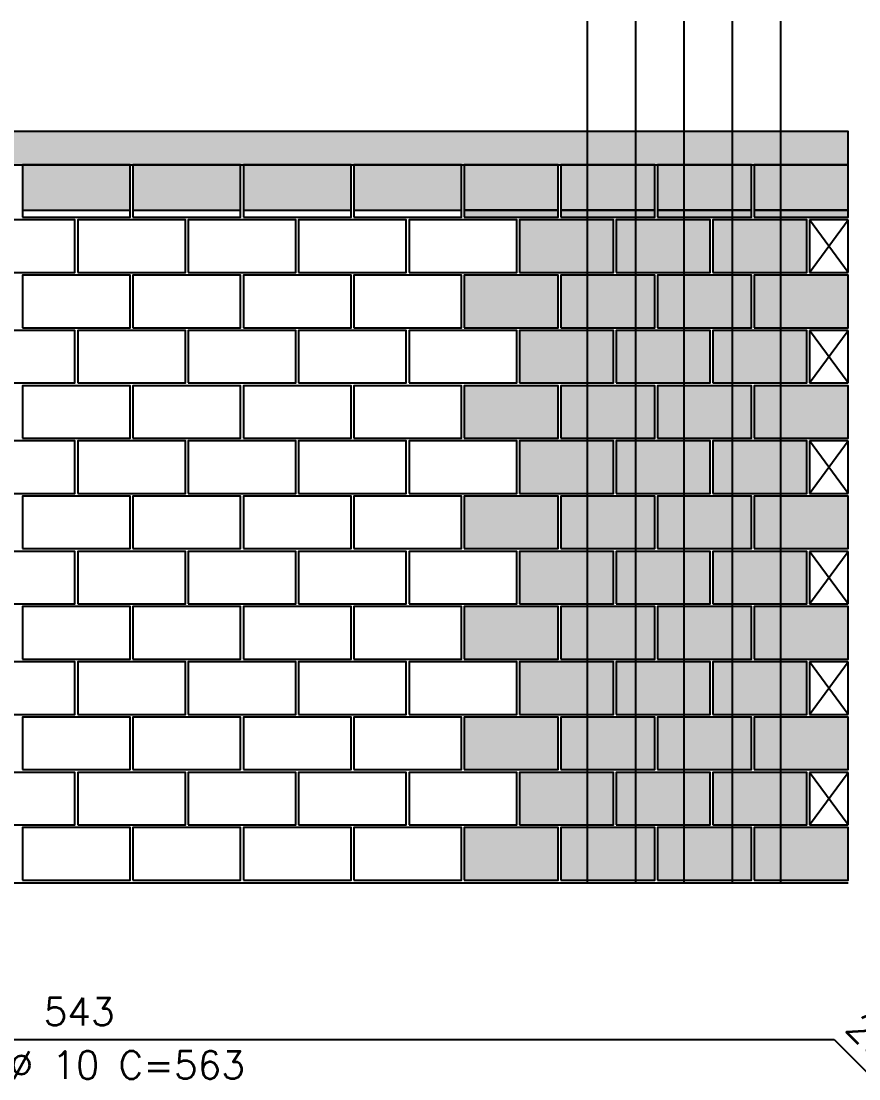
# Model space of a CAD drawing. Extents: x -1 to 122, y -1 to 61.
# Drawn here: x 25.29 to 31.36, y 26.79 to 34.45 of the extents above; entities that cross this region are included whole.
import ezdxf

# ---------------------------------------------------------------- set-up
doc = ezdxf.new("R2010")
doc.units = 0
doc.header["$MEASUREMENT"] = 0
for name, color, linetype in [('PENA_01', 1, 'CONTINUOUS'), ('PENA_02', 2, 'CONTINUOUS'), ('PENA_03', 3, 'CONTINUOUS'), ('PENA_05', 5, 'CONTINUOUS'), ('PENA_09', 254, 'CONTINUOUS'), ('PENA_11', 252, 'CONTINUOUS'), ('PENA_21', 100, 'CONTINUOUS')]:
    doc.layers.add(name, color=color, linetype=linetype)
doc.styles.get("Standard").update_dxf_attribs({"font": 'ROMANS.SHX'})

msp = doc.modelspace()

# ---------------------------------------------------------------- linework, layer by layer
at = {"layer": 'PENA_01', "linetype": 'Continuous'}
for p, q in [((25.301214, 33.076575), (26.081214, 33.076575)), ((26.101214, 33.076575), (26.881214, 33.076575)), ((26.901214, 33.076575), (27.681214, 33.076575)), ((27.701214, 33.076575), (28.481214, 33.076575)), ((28.501214, 33.076575), (29.181214, 33.076575)), ((29.201214, 33.076575), (29.881214, 33.076575)), ((29.901214, 33.076575), (30.581214, 33.076575)), ((30.601214, 33.076575), (31.281214, 33.076575))]:
    msp.add_line(p, q, dxfattribs=at)
at = {"layer": 'PENA_02', "linetype": 'Continuous'}
for p, q in [((31.281214, 33.006575), (31.001214, 33.006575)), ((31.001214, 33.006575), (31.001214, 32.626575)), ((31.281214, 32.626575), (31.281214, 33.006575)), ((31.001214, 32.626575), (31.281214, 32.626575)), ((31.281214, 32.206575), (31.001214, 32.206575)), ((31.001214, 32.206575), (31.001214, 31.826575)), ((31.281214, 31.826575), (31.281214, 32.206575)), ((31.001214, 31.826575), (31.281214, 31.826575)), ((31.281214, 31.406575), (31.001214, 31.406575)), ((31.001214, 31.406575), (31.001214, 31.026575)), ((31.281214, 31.026575), (31.281214, 31.406575)), ((31.001214, 31.026575), (31.281214, 31.026575)), ((31.281214, 30.606575), (31.001214, 30.606575)), ((31.001214, 30.606575), (31.001214, 30.226575)), ((31.281214, 30.226575), (31.281214, 30.606575)), ((31.001214, 30.226575), (31.281214, 30.226575)), ((31.281214, 29.806575), (31.001214, 29.806575)), ((31.001214, 29.806575), (31.001214, 29.426575)), ((31.281214, 29.426575), (31.281214, 29.806575)), ((31.001214, 29.426575), (31.281214, 29.426575)), ((31.281214, 29.006575), (31.001214, 29.006575)), ((31.001214, 29.006575), (31.001214, 28.626575)), ((31.281214, 28.626575), (31.281214, 29.006575)), ((31.001214, 28.626575), (31.281214, 28.626575)), ((9.501214, 28.206575), (31.281214, 28.206575))]:
    msp.add_line(p, q, dxfattribs=at)
for points in [[(9.501214, 33.406575), (31.281214, 33.406575), (31.281214, 33.646575), (9.501214, 33.646575), (9.501214, 33.406575)], [(25.301214, 33.026575), (26.081214, 33.026575), (26.081214, 33.406575), (25.301214, 33.406575), (25.301214, 33.026575)], [(26.101214, 33.026575), (26.881214, 33.026575), (26.881214, 33.406575), (26.101214, 33.406575), (26.101214, 33.026575)], [(26.901214, 33.026575), (27.681214, 33.026575), (27.681214, 33.406575), (26.901214, 33.406575), (26.901214, 33.026575)], [(27.701214, 33.026575), (28.481214, 33.026575), (28.481214, 33.406575), (27.701214, 33.406575), (27.701214, 33.026575)], [(28.501214, 33.026575), (29.181214, 33.026575), (29.181214, 33.406575), (28.501214, 33.406575), (28.501214, 33.026575)], [(29.201214, 33.026575), (29.881214, 33.026575), (29.881214, 33.406575), (29.201214, 33.406575), (29.201214, 33.026575)], [(29.901214, 33.026575), (30.581214, 33.026575), (30.581214, 33.406575), (29.901214, 33.406575), (29.901214, 33.026575)], [(30.601214, 33.026575), (31.281214, 33.026575), (31.281214, 33.406575), (30.601214, 33.406575), (30.601214, 33.026575)], [(24.901214, 32.626575), (25.681214, 32.626575), (25.681214, 33.006575), (24.901214, 33.006575), (24.901214, 32.626575)], [(25.701214, 32.626575), (26.481214, 32.626575), (26.481214, 33.006575), (25.701214, 33.006575), (25.701214, 32.626575)], [(26.501214, 32.626575), (27.281214, 32.626575), (27.281214, 33.006575), (26.501214, 33.006575), (26.501214, 32.626575)], [(27.301214, 32.626575), (28.081214, 32.626575), (28.081214, 33.006575), (27.301214, 33.006575), (27.301214, 32.626575)], [(28.101214, 32.626575), (28.881214, 32.626575), (28.881214, 33.006575), (28.101214, 33.006575), (28.101214, 32.626575)], [(28.901214, 32.626575), (29.581214, 32.626575), (29.581214, 33.006575), (28.901214, 33.006575), (28.901214, 32.626575)], [(29.601214, 32.626575), (30.281214, 32.626575), (30.281214, 33.006575), (29.601214, 33.006575), (29.601214, 32.626575)], [(30.301214, 32.626575), (30.981214, 32.626575), (30.981214, 33.006575), (30.301214, 33.006575), (30.301214, 32.626575)], [(25.301214, 32.226575), (26.081214, 32.226575), (26.081214, 32.606575), (25.301214, 32.606575), (25.301214, 32.226575)], [(26.101214, 32.226575), (26.881214, 32.226575), (26.881214, 32.606575), (26.101214, 32.606575), (26.101214, 32.226575)], [(26.901214, 32.226575), (27.681214, 32.226575), (27.681214, 32.606575), (26.901214, 32.606575), (26.901214, 32.226575)], [(27.701214, 32.226575), (28.481214, 32.226575), (28.481214, 32.606575), (27.701214, 32.606575), (27.701214, 32.226575)], [(28.501214, 32.226575), (29.181214, 32.226575), (29.181214, 32.606575), (28.501214, 32.606575), (28.501214, 32.226575)], [(29.201214, 32.226575), (29.881214, 32.226575), (29.881214, 32.606575), (29.201214, 32.606575), (29.201214, 32.226575)], [(29.901214, 32.226575), (30.581214, 32.226575), (30.581214, 32.606575), (29.901214, 32.606575), (29.901214, 32.226575)], [(30.601214, 32.226575), (31.281214, 32.226575), (31.281214, 32.606575), (30.601214, 32.606575), (30.601214, 32.226575)], [(24.901214, 31.826575), (25.681214, 31.826575), (25.681214, 32.206575), (24.901214, 32.206575), (24.901214, 31.826575)], [(25.701214, 31.826575), (26.481214, 31.826575), (26.481214, 32.206575), (25.701214, 32.206575), (25.701214, 31.826575)], [(26.501214, 31.826575), (27.281214, 31.826575), (27.281214, 32.206575), (26.501214, 32.206575), (26.501214, 31.826575)], [(27.301214, 31.826575), (28.081214, 31.826575), (28.081214, 32.206575), (27.301214, 32.206575), (27.301214, 31.826575)], [(28.101214, 31.826575), (28.881214, 31.826575), (28.881214, 32.206575), (28.101214, 32.206575), (28.101214, 31.826575)], [(28.901214, 31.826575), (29.581214, 31.826575), (29.581214, 32.206575), (28.901214, 32.206575), (28.901214, 31.826575)], [(29.601214, 31.826575), (30.281214, 31.826575), (30.281214, 32.206575), (29.601214, 32.206575), (29.601214, 31.826575)], [(30.301214, 31.826575), (30.981214, 31.826575), (30.981214, 32.206575), (30.301214, 32.206575), (30.301214, 31.826575)], [(25.301214, 31.426575), (26.081214, 31.426575), (26.081214, 31.806575), (25.301214, 31.806575), (25.301214, 31.426575)], [(26.101214, 31.426575), (26.881214, 31.426575), (26.881214, 31.806575), (26.101214, 31.806575), (26.101214, 31.426575)], [(26.901214, 31.426575), (27.681214, 31.426575), (27.681214, 31.806575), (26.901214, 31.806575), (26.901214, 31.426575)], [(27.701214, 31.426575), (28.481214, 31.426575), (28.481214, 31.806575), (27.701214, 31.806575), (27.701214, 31.426575)], [(28.501214, 31.426575), (29.181214, 31.426575), (29.181214, 31.806575), (28.501214, 31.806575), (28.501214, 31.426575)], [(29.201214, 31.426575), (29.881214, 31.426575), (29.881214, 31.806575), (29.201214, 31.806575), (29.201214, 31.426575)], [(29.901214, 31.426575), (30.581214, 31.426575), (30.581214, 31.806575), (29.901214, 31.806575), (29.901214, 31.426575)], [(30.601214, 31.426575), (31.281214, 31.426575), (31.281214, 31.806575), (30.601214, 31.806575), (30.601214, 31.426575)], [(24.901214, 31.026575), (25.681214, 31.026575), (25.681214, 31.406575), (24.901214, 31.406575), (24.901214, 31.026575)], [(25.701214, 31.026575), (26.481214, 31.026575), (26.481214, 31.406575), (25.701214, 31.406575), (25.701214, 31.026575)], [(26.501214, 31.026575), (27.281214, 31.026575), (27.281214, 31.406575), (26.501214, 31.406575), (26.501214, 31.026575)], [(27.301214, 31.026575), (28.081214, 31.026575), (28.081214, 31.406575), (27.301214, 31.406575), (27.301214, 31.026575)], [(28.101214, 31.026575), (28.881214, 31.026575), (28.881214, 31.406575), (28.101214, 31.406575), (28.101214, 31.026575)], [(28.901214, 31.026575), (29.581214, 31.026575), (29.581214, 31.406575), (28.901214, 31.406575), (28.901214, 31.026575)], [(29.601214, 31.026575), (30.281214, 31.026575), (30.281214, 31.406575), (29.601214, 31.406575), (29.601214, 31.026575)], [(30.301214, 31.026575), (30.981214, 31.026575), (30.981214, 31.406575), (30.301214, 31.406575), (30.301214, 31.026575)], [(25.301214, 30.626575), (26.081214, 30.626575), (26.081214, 31.006575), (25.301214, 31.006575), (25.301214, 30.626575)], [(26.101214, 30.626575), (26.881214, 30.626575), (26.881214, 31.006575), (26.101214, 31.006575), (26.101214, 30.626575)], [(26.901214, 30.626575), (27.681214, 30.626575), (27.681214, 31.006575), (26.901214, 31.006575), (26.901214, 30.626575)], [(27.701214, 30.626575), (28.481214, 30.626575), (28.481214, 31.006575), (27.701214, 31.006575), (27.701214, 30.626575)], [(28.501214, 30.626575), (29.181214, 30.626575), (29.181214, 31.006575), (28.501214, 31.006575), (28.501214, 30.626575)], [(29.201214, 30.626575), (29.881214, 30.626575), (29.881214, 31.006575), (29.201214, 31.006575), (29.201214, 30.626575)], [(29.901214, 30.626575), (30.581214, 30.626575), (30.581214, 31.006575), (29.901214, 31.006575), (29.901214, 30.626575)], [(30.601214, 30.626575), (31.281214, 30.626575), (31.281214, 31.006575), (30.601214, 31.006575), (30.601214, 30.626575)], [(24.901214, 30.226575), (25.681214, 30.226575), (25.681214, 30.606575), (24.901214, 30.606575), (24.901214, 30.226575)], [(25.701214, 30.226575), (26.481214, 30.226575), (26.481214, 30.606575), (25.701214, 30.606575), (25.701214, 30.226575)], [(26.501214, 30.226575), (27.281214, 30.226575), (27.281214, 30.606575), (26.501214, 30.606575), (26.501214, 30.226575)], [(27.301214, 30.226575), (28.081214, 30.226575), (28.081214, 30.606575), (27.301214, 30.606575), (27.301214, 30.226575)], [(28.101214, 30.226575), (28.881214, 30.226575), (28.881214, 30.606575), (28.101214, 30.606575), (28.101214, 30.226575)], [(28.901214, 30.226575), (29.581214, 30.226575), (29.581214, 30.606575), (28.901214, 30.606575), (28.901214, 30.226575)], [(29.601214, 30.226575), (30.281214, 30.226575), (30.281214, 30.606575), (29.601214, 30.606575), (29.601214, 30.226575)], [(30.301214, 30.226575), (30.981214, 30.226575), (30.981214, 30.606575), (30.301214, 30.606575), (30.301214, 30.226575)], [(25.301214, 29.826575), (26.081214, 29.826575), (26.081214, 30.206575), (25.301214, 30.206575), (25.301214, 29.826575)], [(26.101214, 29.826575), (26.881214, 29.826575), (26.881214, 30.206575), (26.101214, 30.206575), (26.101214, 29.826575)], [(26.901214, 29.826575), (27.681214, 29.826575), (27.681214, 30.206575), (26.901214, 30.206575), (26.901214, 29.826575)], [(27.701214, 29.826575), (28.481214, 29.826575), (28.481214, 30.206575), (27.701214, 30.206575), (27.701214, 29.826575)], [(28.501214, 29.826575), (29.181214, 29.826575), (29.181214, 30.206575), (28.501214, 30.206575), (28.501214, 29.826575)], [(29.201214, 29.826575), (29.881214, 29.826575), (29.881214, 30.206575), (29.201214, 30.206575), (29.201214, 29.826575)], [(29.901214, 29.826575), (30.581214, 29.826575), (30.581214, 30.206575), (29.901214, 30.206575), (29.901214, 29.826575)], [(30.601214, 29.826575), (31.281214, 29.826575), (31.281214, 30.206575), (30.601214, 30.206575), (30.601214, 29.826575)], [(24.901214, 29.426575), (25.681214, 29.426575), (25.681214, 29.806575), (24.901214, 29.806575), (24.901214, 29.426575)], [(25.701214, 29.426575), (26.481214, 29.426575), (26.481214, 29.806575), (25.701214, 29.806575), (25.701214, 29.426575)], [(26.501214, 29.426575), (27.281214, 29.426575), (27.281214, 29.806575), (26.501214, 29.806575), (26.501214, 29.426575)], [(27.301214, 29.426575), (28.081214, 29.426575), (28.081214, 29.806575), (27.301214, 29.806575), (27.301214, 29.426575)], [(28.101214, 29.426575), (28.881214, 29.426575), (28.881214, 29.806575), (28.101214, 29.806575), (28.101214, 29.426575)], [(28.901214, 29.426575), (29.581214, 29.426575), (29.581214, 29.806575), (28.901214, 29.806575), (28.901214, 29.426575)], [(29.601214, 29.426575), (30.281214, 29.426575), (30.281214, 29.806575), (29.601214, 29.806575), (29.601214, 29.426575)], [(30.301214, 29.426575), (30.981214, 29.426575), (30.981214, 29.806575), (30.301214, 29.806575), (30.301214, 29.426575)], [(25.301214, 29.026575), (26.081214, 29.026575), (26.081214, 29.406575), (25.301214, 29.406575), (25.301214, 29.026575)], [(26.101214, 29.026575), (26.881214, 29.026575), (26.881214, 29.406575), (26.101214, 29.406575), (26.101214, 29.026575)], [(26.901214, 29.026575), (27.681214, 29.026575), (27.681214, 29.406575), (26.901214, 29.406575), (26.901214, 29.026575)], [(27.701214, 29.026575), (28.481214, 29.026575), (28.481214, 29.406575), (27.701214, 29.406575), (27.701214, 29.026575)], [(28.501214, 29.026575), (29.181214, 29.026575), (29.181214, 29.406575), (28.501214, 29.406575), (28.501214, 29.026575)], [(29.201214, 29.026575), (29.881214, 29.026575), (29.881214, 29.406575), (29.201214, 29.406575), (29.201214, 29.026575)], [(29.901214, 29.026575), (30.581214, 29.026575), (30.581214, 29.406575), (29.901214, 29.406575), (29.901214, 29.026575)], [(30.601214, 29.026575), (31.281214, 29.026575), (31.281214, 29.406575), (30.601214, 29.406575), (30.601214, 29.026575)], [(24.901214, 28.626575), (25.681214, 28.626575), (25.681214, 29.006575), (24.901214, 29.006575), (24.901214, 28.626575)], [(25.701214, 28.626575), (26.481214, 28.626575), (26.481214, 29.006575), (25.701214, 29.006575), (25.701214, 28.626575)], [(26.501214, 28.626575), (27.281214, 28.626575), (27.281214, 29.006575), (26.501214, 29.006575), (26.501214, 28.626575)], [(27.301214, 28.626575), (28.081214, 28.626575), (28.081214, 29.006575), (27.301214, 29.006575), (27.301214, 28.626575)], [(28.101214, 28.626575), (28.881214, 28.626575), (28.881214, 29.006575), (28.101214, 29.006575), (28.101214, 28.626575)], [(28.901214, 28.626575), (29.581214, 28.626575), (29.581214, 29.006575), (28.901214, 29.006575), (28.901214, 28.626575)], [(29.601214, 28.626575), (30.281214, 28.626575), (30.281214, 29.006575), (29.601214, 29.006575), (29.601214, 28.626575)], [(30.301214, 28.626575), (30.981214, 28.626575), (30.981214, 29.006575), (30.301214, 29.006575), (30.301214, 28.626575)], [(25.301214, 28.226575), (26.081214, 28.226575), (26.081214, 28.606575), (25.301214, 28.606575), (25.301214, 28.226575)], [(26.101214, 28.226575), (26.881214, 28.226575), (26.881214, 28.606575), (26.101214, 28.606575), (26.101214, 28.226575)], [(26.901214, 28.226575), (27.681214, 28.226575), (27.681214, 28.606575), (26.901214, 28.606575), (26.901214, 28.226575)], [(27.701214, 28.226575), (28.481214, 28.226575), (28.481214, 28.606575), (27.701214, 28.606575), (27.701214, 28.226575)], [(28.501214, 28.226575), (29.181214, 28.226575), (29.181214, 28.606575), (28.501214, 28.606575), (28.501214, 28.226575)], [(29.201214, 28.226575), (29.881214, 28.226575), (29.881214, 28.606575), (29.201214, 28.606575), (29.201214, 28.226575)], [(29.901214, 28.226575), (30.581214, 28.226575), (30.581214, 28.606575), (29.901214, 28.606575), (29.901214, 28.226575)], [(30.601214, 28.226575), (31.281214, 28.226575), (31.281214, 28.606575), (30.601214, 28.606575), (30.601214, 28.226575)]]:
    msp.add_lwpolyline(points, dxfattribs=at)
at = {"layer": 'PENA_03', "linetype": 'Continuous'}
for p, q in [((31.001214, 32.626575), (31.281214, 33.006575)), ((31.281214, 32.626575), (31.001214, 33.006575)), ((31.001214, 31.826575), (31.281214, 32.206575)), ((31.281214, 31.826575), (31.001214, 32.206575)), ((31.001214, 31.026575), (31.281214, 31.406575)), ((31.281214, 31.026575), (31.001214, 31.406575)), ((31.001214, 30.226575), (31.281214, 30.606575)), ((31.281214, 30.226575), (31.001214, 30.606575)), ((31.001214, 29.426575), (31.281214, 29.806575)), ((31.281214, 29.426575), (31.001214, 29.806575)), ((31.001214, 28.626575), (31.281214, 29.006575)), ((31.281214, 28.626575), (31.001214, 29.006575))]:
    msp.add_line(p, q, dxfattribs=at)
at = {"layer": 'PENA_05', "linetype": 'Continuous'}
for p, q in [((20.327269, 27.072609), (31.18108, 27.073004)), ((31.18108, 27.073004), (31.463923, 26.790161))]:
    msp.add_line(p, q, dxfattribs=at)
for points in [[(29.391214, 34.446575), (29.391214, 28.206575)], [(29.741214, 34.446575), (29.741214, 28.206575)], [(30.091214, 34.446575), (30.091214, 28.206575)], [(30.441214, 34.446575), (30.441214, 28.206575)], [(30.791214, 34.446575), (30.791214, 28.206575)]]:
    msp.add_lwpolyline(points, dxfattribs=at)
at = {"layer": 'PENA_09', "linetype": 'Continuous'}
for points in [[(25.301214, 33.076575), (26.081214, 33.076575), (26.081214, 33.406575), (25.301214, 33.406575), (25.301214, 33.076575)], [(26.101214, 33.076575), (26.881214, 33.076575), (26.881214, 33.406575), (26.101214, 33.406575), (26.101214, 33.076575)], [(26.901214, 33.076575), (27.681214, 33.076575), (27.681214, 33.406575), (26.901214, 33.406575), (26.901214, 33.076575)], [(27.701214, 33.076575), (28.481214, 33.076575), (28.481214, 33.406575), (27.701214, 33.406575), (27.701214, 33.076575)], [(28.501214, 33.076575), (29.181214, 33.076575), (29.181214, 33.406575), (28.501214, 33.406575), (28.501214, 33.076575)], [(29.201214, 33.076575), (29.881214, 33.076575), (29.881214, 33.406575), (29.201214, 33.406575), (29.201214, 33.076575)], [(29.901214, 33.076575), (30.581214, 33.076575), (30.581214, 33.406575), (29.901214, 33.406575), (29.901214, 33.076575)], [(30.601214, 33.076575), (31.281214, 33.076575), (31.281214, 33.406575), (30.601214, 33.406575), (30.601214, 33.076575)]]:
    msp.add_lwpolyline(points, dxfattribs=at)
for points in [[(25.301214, 33.076575), (26.081214, 33.076575), (26.081214, 33.406575)], [(25.301214, 33.076575), (26.081214, 33.406575), (25.301214, 33.406575)], [(25.301214, 33.076575), (25.301214, 33.406575), (25.301214, 33.076575)], [(26.101214, 33.076575), (26.881214, 33.076575), (26.881214, 33.406575)], [(26.101214, 33.076575), (26.881214, 33.406575), (26.101214, 33.406575)], [(26.101214, 33.076575), (26.101214, 33.406575), (26.101214, 33.076575)], [(26.901214, 33.076575), (27.681214, 33.076575), (27.681214, 33.406575)], [(26.901214, 33.076575), (27.681214, 33.406575), (26.901214, 33.406575)], [(26.901214, 33.076575), (26.901214, 33.406575), (26.901214, 33.076575)], [(27.701214, 33.076575), (28.481214, 33.076575), (28.481214, 33.406575)], [(27.701214, 33.076575), (28.481214, 33.406575), (27.701214, 33.406575)], [(27.701214, 33.076575), (27.701214, 33.406575), (27.701214, 33.076575)], [(28.501214, 33.076575), (29.181214, 33.076575), (29.181214, 33.406575)], [(28.501214, 33.076575), (29.181214, 33.406575), (28.501214, 33.406575)], [(28.501214, 33.076575), (28.501214, 33.406575), (28.501214, 33.076575)], [(29.201214, 33.076575), (29.881214, 33.076575), (29.881214, 33.406575)], [(29.201214, 33.076575), (29.881214, 33.406575), (29.201214, 33.406575)], [(29.201214, 33.076575), (29.201214, 33.406575), (29.201214, 33.076575)], [(29.901214, 33.076575), (30.581214, 33.076575), (30.581214, 33.406575)], [(29.901214, 33.076575), (30.581214, 33.406575), (29.901214, 33.406575)], [(29.901214, 33.076575), (29.901214, 33.406575), (29.901214, 33.076575)], [(30.601214, 33.076575), (31.281214, 33.076575), (31.281214, 33.406575)], [(30.601214, 33.076575), (31.281214, 33.406575), (30.601214, 33.406575)], [(30.601214, 33.076575), (30.601214, 33.406575), (30.601214, 33.076575)]]:
    msp.add_solid(points, dxfattribs=at)
at = {"layer": 'PENA_11', "linetype": 'Continuous'}
for points in [[(9.501214, 33.406575), (31.281214, 33.406575), (31.281214, 33.646575)], [(9.501214, 33.406575), (31.281214, 33.646575), (9.501214, 33.646575)]]:
    msp.add_solid(points, dxfattribs=at)
at = {"layer": 'PENA_21', "linetype": 'Continuous'}
for points in [[(28.501214, 33.026575), (29.181214, 33.026575), (29.181214, 33.076575), (28.501214, 33.076575), (28.501214, 33.026575)], [(29.201214, 33.026575), (29.881214, 33.026575), (29.881214, 33.076575), (29.201214, 33.076575), (29.201214, 33.026575)], [(29.901214, 33.026575), (30.581214, 33.026575), (30.581214, 33.076575), (29.901214, 33.076575), (29.901214, 33.026575)], [(30.601214, 33.026575), (31.281214, 33.026575), (31.281214, 33.076575), (30.601214, 33.076575), (30.601214, 33.026575)], [(28.901214, 32.626575), (29.581214, 32.626575), (29.581214, 33.006575), (28.901214, 33.006575), (28.901214, 32.626575)], [(29.601214, 32.626575), (30.281214, 32.626575), (30.281214, 33.006575), (29.601214, 33.006575), (29.601214, 32.626575)], [(30.301214, 32.626575), (30.981214, 32.626575), (30.981214, 33.006575), (30.301214, 33.006575), (30.301214, 32.626575)], [(28.501214, 32.226575), (29.181214, 32.226575), (29.181214, 32.606575), (28.501214, 32.606575), (28.501214, 32.226575)], [(29.201214, 32.226575), (29.881214, 32.226575), (29.881214, 32.606575), (29.201214, 32.606575), (29.201214, 32.226575)], [(29.901214, 32.226575), (30.581214, 32.226575), (30.581214, 32.606575), (29.901214, 32.606575), (29.901214, 32.226575)], [(30.601214, 32.226575), (31.281214, 32.226575), (31.281214, 32.606575), (30.601214, 32.606575), (30.601214, 32.226575)], [(28.901214, 31.826575), (29.581214, 31.826575), (29.581214, 32.206575), (28.901214, 32.206575), (28.901214, 31.826575)], [(29.601214, 31.826575), (30.281214, 31.826575), (30.281214, 32.206575), (29.601214, 32.206575), (29.601214, 31.826575)], [(30.301214, 31.826575), (30.981214, 31.826575), (30.981214, 32.206575), (30.301214, 32.206575), (30.301214, 31.826575)], [(28.501214, 31.426575), (29.181214, 31.426575), (29.181214, 31.806575), (28.501214, 31.806575), (28.501214, 31.426575)], [(29.201214, 31.426575), (29.881214, 31.426575), (29.881214, 31.806575), (29.201214, 31.806575), (29.201214, 31.426575)], [(29.901214, 31.426575), (30.581214, 31.426575), (30.581214, 31.806575), (29.901214, 31.806575), (29.901214, 31.426575)], [(30.601214, 31.426575), (31.281214, 31.426575), (31.281214, 31.806575), (30.601214, 31.806575), (30.601214, 31.426575)], [(28.901214, 31.026575), (29.581214, 31.026575), (29.581214, 31.406575), (28.901214, 31.406575), (28.901214, 31.026575)], [(29.601214, 31.026575), (30.281214, 31.026575), (30.281214, 31.406575), (29.601214, 31.406575), (29.601214, 31.026575)], [(30.301214, 31.026575), (30.981214, 31.026575), (30.981214, 31.406575), (30.301214, 31.406575), (30.301214, 31.026575)], [(28.501214, 30.626575), (29.181214, 30.626575), (29.181214, 31.006575), (28.501214, 31.006575), (28.501214, 30.626575)], [(29.201214, 30.626575), (29.881214, 30.626575), (29.881214, 31.006575), (29.201214, 31.006575), (29.201214, 30.626575)], [(29.901214, 30.626575), (30.581214, 30.626575), (30.581214, 31.006575), (29.901214, 31.006575), (29.901214, 30.626575)], [(30.601214, 30.626575), (31.281214, 30.626575), (31.281214, 31.006575), (30.601214, 31.006575), (30.601214, 30.626575)], [(28.901214, 30.226575), (29.581214, 30.226575), (29.581214, 30.606575), (28.901214, 30.606575), (28.901214, 30.226575)], [(29.601214, 30.226575), (30.281214, 30.226575), (30.281214, 30.606575), (29.601214, 30.606575), (29.601214, 30.226575)], [(30.301214, 30.226575), (30.981214, 30.226575), (30.981214, 30.606575), (30.301214, 30.606575), (30.301214, 30.226575)], [(28.501214, 29.826575), (29.181214, 29.826575), (29.181214, 30.206575), (28.501214, 30.206575), (28.501214, 29.826575)], [(29.201214, 29.826575), (29.881214, 29.826575), (29.881214, 30.206575), (29.201214, 30.206575), (29.201214, 29.826575)], [(29.901214, 29.826575), (30.581214, 29.826575), (30.581214, 30.206575), (29.901214, 30.206575), (29.901214, 29.826575)], [(30.601214, 29.826575), (31.281214, 29.826575), (31.281214, 30.206575), (30.601214, 30.206575), (30.601214, 29.826575)], [(28.901214, 29.426575), (29.581214, 29.426575), (29.581214, 29.806575), (28.901214, 29.806575), (28.901214, 29.426575)], [(29.601214, 29.426575), (30.281214, 29.426575), (30.281214, 29.806575), (29.601214, 29.806575), (29.601214, 29.426575)], [(30.301214, 29.426575), (30.981214, 29.426575), (30.981214, 29.806575), (30.301214, 29.806575), (30.301214, 29.426575)], [(28.501214, 29.026575), (29.181214, 29.026575), (29.181214, 29.406575), (28.501214, 29.406575), (28.501214, 29.026575)], [(29.201214, 29.026575), (29.881214, 29.026575), (29.881214, 29.406575), (29.201214, 29.406575), (29.201214, 29.026575)], [(29.901214, 29.026575), (30.581214, 29.026575), (30.581214, 29.406575), (29.901214, 29.406575), (29.901214, 29.026575)], [(30.601214, 29.026575), (31.281214, 29.026575), (31.281214, 29.406575), (30.601214, 29.406575), (30.601214, 29.026575)], [(28.901214, 28.626575), (29.581214, 28.626575), (29.581214, 29.006575), (28.901214, 29.006575), (28.901214, 28.626575)], [(29.601214, 28.626575), (30.281214, 28.626575), (30.281214, 29.006575), (29.601214, 29.006575), (29.601214, 28.626575)], [(30.301214, 28.626575), (30.981214, 28.626575), (30.981214, 29.006575), (30.301214, 29.006575), (30.301214, 28.626575)], [(28.501214, 28.226575), (29.181214, 28.226575), (29.181214, 28.606575), (28.501214, 28.606575), (28.501214, 28.226575)], [(29.201214, 28.226575), (29.881214, 28.226575), (29.881214, 28.606575), (29.201214, 28.606575), (29.201214, 28.226575)], [(29.901214, 28.226575), (30.581214, 28.226575), (30.581214, 28.606575), (29.901214, 28.606575), (29.901214, 28.226575)], [(30.601214, 28.226575), (31.281214, 28.226575), (31.281214, 28.606575), (30.601214, 28.606575), (30.601214, 28.226575)]]:
    msp.add_lwpolyline(points, dxfattribs=at)
for points in [[(28.501214, 33.026575), (29.181214, 33.026575), (29.181214, 33.076575)], [(28.501214, 33.026575), (29.181214, 33.076575), (28.501214, 33.076575)], [(28.501214, 33.026575), (28.501214, 33.076575), (28.501214, 33.026575)], [(29.201214, 33.026575), (29.881214, 33.026575), (29.881214, 33.076575)], [(29.201214, 33.026575), (29.881214, 33.076575), (29.201214, 33.076575)], [(29.201214, 33.026575), (29.201214, 33.076575), (29.201214, 33.026575)], [(29.901214, 33.026575), (30.581214, 33.026575), (30.581214, 33.076575)], [(29.901214, 33.026575), (30.581214, 33.076575), (29.901214, 33.076575)], [(29.901214, 33.026575), (29.901214, 33.076575), (29.901214, 33.026575)], [(30.601214, 33.026575), (31.281214, 33.026575), (31.281214, 33.076575)], [(30.601214, 33.026575), (31.281214, 33.076575), (30.601214, 33.076575)], [(30.601214, 33.026575), (30.601214, 33.076575), (30.601214, 33.026575)], [(28.901214, 32.626575), (29.581214, 32.626575), (29.581214, 33.006575)], [(28.901214, 32.626575), (29.581214, 33.006575), (28.901214, 33.006575)], [(28.901214, 32.626575), (28.901214, 33.006575), (28.901214, 32.626575)], [(29.601214, 32.626575), (30.281214, 32.626575), (30.281214, 33.006575)], [(29.601214, 32.626575), (30.281214, 33.006575), (29.601214, 33.006575)], [(29.601214, 32.626575), (29.601214, 33.006575), (29.601214, 32.626575)], [(30.301214, 32.626575), (30.981214, 32.626575), (30.981214, 33.006575)], [(30.301214, 32.626575), (30.981214, 33.006575), (30.301214, 33.006575)], [(30.301214, 32.626575), (30.301214, 33.006575), (30.301214, 32.626575)], [(28.501214, 32.226575), (29.181214, 32.226575), (29.181214, 32.606575)], [(28.501214, 32.226575), (29.181214, 32.606575), (28.501214, 32.606575)], [(28.501214, 32.226575), (28.501214, 32.606575), (28.501214, 32.226575)], [(29.201214, 32.226575), (29.881214, 32.226575), (29.881214, 32.606575)], [(29.201214, 32.226575), (29.881214, 32.606575), (29.201214, 32.606575)], [(29.201214, 32.226575), (29.201214, 32.606575), (29.201214, 32.226575)], [(29.901214, 32.226575), (30.581214, 32.226575), (30.581214, 32.606575)], [(29.901214, 32.226575), (30.581214, 32.606575), (29.901214, 32.606575)], [(29.901214, 32.226575), (29.901214, 32.606575), (29.901214, 32.226575)], [(30.601214, 32.226575), (31.281214, 32.226575), (31.281214, 32.606575)], [(30.601214, 32.226575), (31.281214, 32.606575), (30.601214, 32.606575)], [(30.601214, 32.226575), (30.601214, 32.606575), (30.601214, 32.226575)], [(28.901214, 31.826575), (29.581214, 31.826575), (29.581214, 32.206575)], [(28.901214, 31.826575), (29.581214, 32.206575), (28.901214, 32.206575)], [(28.901214, 31.826575), (28.901214, 32.206575), (28.901214, 31.826575)], [(29.601214, 31.826575), (30.281214, 31.826575), (30.281214, 32.206575)], [(29.601214, 31.826575), (30.281214, 32.206575), (29.601214, 32.206575)], [(29.601214, 31.826575), (29.601214, 32.206575), (29.601214, 31.826575)], [(30.301214, 31.826575), (30.981214, 31.826575), (30.981214, 32.206575)], [(30.301214, 31.826575), (30.981214, 32.206575), (30.301214, 32.206575)], [(30.301214, 31.826575), (30.301214, 32.206575), (30.301214, 31.826575)], [(28.501214, 31.426575), (29.181214, 31.426575), (29.181214, 31.806575)], [(28.501214, 31.426575), (29.181214, 31.806575), (28.501214, 31.806575)], [(28.501214, 31.426575), (28.501214, 31.806575), (28.501214, 31.426575)], [(29.201214, 31.426575), (29.881214, 31.426575), (29.881214, 31.806575)], [(29.201214, 31.426575), (29.881214, 31.806575), (29.201214, 31.806575)], [(29.201214, 31.426575), (29.201214, 31.806575), (29.201214, 31.426575)], [(29.901214, 31.426575), (30.581214, 31.426575), (30.581214, 31.806575)], [(29.901214, 31.426575), (30.581214, 31.806575), (29.901214, 31.806575)], [(29.901214, 31.426575), (29.901214, 31.806575), (29.901214, 31.426575)], [(30.601214, 31.426575), (31.281214, 31.426575), (31.281214, 31.806575)], [(30.601214, 31.426575), (31.281214, 31.806575), (30.601214, 31.806575)], [(30.601214, 31.426575), (30.601214, 31.806575), (30.601214, 31.426575)], [(28.901214, 31.026575), (29.581214, 31.026575), (29.581214, 31.406575)], [(28.901214, 31.026575), (29.581214, 31.406575), (28.901214, 31.406575)], [(28.901214, 31.026575), (28.901214, 31.406575), (28.901214, 31.026575)], [(29.601214, 31.026575), (30.281214, 31.026575), (30.281214, 31.406575)], [(29.601214, 31.026575), (30.281214, 31.406575), (29.601214, 31.406575)], [(29.601214, 31.026575), (29.601214, 31.406575), (29.601214, 31.026575)], [(30.301214, 31.026575), (30.981214, 31.026575), (30.981214, 31.406575)], [(30.301214, 31.026575), (30.981214, 31.406575), (30.301214, 31.406575)], [(30.301214, 31.026575), (30.301214, 31.406575), (30.301214, 31.026575)], [(28.501214, 30.626575), (29.181214, 30.626575), (29.181214, 31.006575)], [(28.501214, 30.626575), (29.181214, 31.006575), (28.501214, 31.006575)], [(28.501214, 30.626575), (28.501214, 31.006575), (28.501214, 30.626575)], [(29.201214, 30.626575), (29.881214, 30.626575), (29.881214, 31.006575)], [(29.201214, 30.626575), (29.881214, 31.006575), (29.201214, 31.006575)], [(29.201214, 30.626575), (29.201214, 31.006575), (29.201214, 30.626575)], [(29.901214, 30.626575), (30.581214, 30.626575), (30.581214, 31.006575)], [(29.901214, 30.626575), (30.581214, 31.006575), (29.901214, 31.006575)], [(29.901214, 30.626575), (29.901214, 31.006575), (29.901214, 30.626575)], [(30.601214, 30.626575), (31.281214, 30.626575), (31.281214, 31.006575)], [(30.601214, 30.626575), (31.281214, 31.006575), (30.601214, 31.006575)], [(30.601214, 30.626575), (30.601214, 31.006575), (30.601214, 30.626575)], [(28.901214, 30.226575), (29.581214, 30.226575), (29.581214, 30.606575)], [(28.901214, 30.226575), (29.581214, 30.606575), (28.901214, 30.606575)], [(28.901214, 30.226575), (28.901214, 30.606575), (28.901214, 30.226575)], [(29.601214, 30.226575), (30.281214, 30.226575), (30.281214, 30.606575)], [(29.601214, 30.226575), (30.281214, 30.606575), (29.601214, 30.606575)], [(29.601214, 30.226575), (29.601214, 30.606575), (29.601214, 30.226575)], [(30.301214, 30.226575), (30.981214, 30.226575), (30.981214, 30.606575)], [(30.301214, 30.226575), (30.981214, 30.606575), (30.301214, 30.606575)], [(30.301214, 30.226575), (30.301214, 30.606575), (30.301214, 30.226575)], [(28.501214, 29.826575), (29.181214, 29.826575), (29.181214, 30.206575)], [(28.501214, 29.826575), (29.181214, 30.206575), (28.501214, 30.206575)], [(28.501214, 29.826575), (28.501214, 30.206575), (28.501214, 29.826575)], [(29.201214, 29.826575), (29.881214, 29.826575), (29.881214, 30.206575)], [(29.201214, 29.826575), (29.881214, 30.206575), (29.201214, 30.206575)], [(29.201214, 29.826575), (29.201214, 30.206575), (29.201214, 29.826575)], [(29.901214, 29.826575), (30.581214, 29.826575), (30.581214, 30.206575)], [(29.901214, 29.826575), (30.581214, 30.206575), (29.901214, 30.206575)], [(29.901214, 29.826575), (29.901214, 30.206575), (29.901214, 29.826575)], [(30.601214, 29.826575), (31.281214, 29.826575), (31.281214, 30.206575)], [(30.601214, 29.826575), (31.281214, 30.206575), (30.601214, 30.206575)], [(30.601214, 29.826575), (30.601214, 30.206575), (30.601214, 29.826575)], [(28.901214, 29.426575), (29.581214, 29.426575), (29.581214, 29.806575)], [(28.901214, 29.426575), (29.581214, 29.806575), (28.901214, 29.806575)], [(28.901214, 29.426575), (28.901214, 29.806575), (28.901214, 29.426575)], [(29.601214, 29.426575), (30.281214, 29.426575), (30.281214, 29.806575)], [(29.601214, 29.426575), (30.281214, 29.806575), (29.601214, 29.806575)], [(29.601214, 29.426575), (29.601214, 29.806575), (29.601214, 29.426575)], [(30.301214, 29.426575), (30.981214, 29.426575), (30.981214, 29.806575)], [(30.301214, 29.426575), (30.981214, 29.806575), (30.301214, 29.806575)], [(30.301214, 29.426575), (30.301214, 29.806575), (30.301214, 29.426575)], [(28.501214, 29.026575), (29.181214, 29.026575), (29.181214, 29.406575)], [(28.501214, 29.026575), (29.181214, 29.406575), (28.501214, 29.406575)], [(28.501214, 29.026575), (28.501214, 29.406575), (28.501214, 29.026575)], [(29.201214, 29.026575), (29.881214, 29.026575), (29.881214, 29.406575)], [(29.201214, 29.026575), (29.881214, 29.406575), (29.201214, 29.406575)], [(29.201214, 29.026575), (29.201214, 29.406575), (29.201214, 29.026575)], [(29.901214, 29.026575), (30.581214, 29.026575), (30.581214, 29.406575)], [(29.901214, 29.026575), (30.581214, 29.406575), (29.901214, 29.406575)], [(29.901214, 29.026575), (29.901214, 29.406575), (29.901214, 29.026575)], [(30.601214, 29.026575), (31.281214, 29.026575), (31.281214, 29.406575)], [(30.601214, 29.026575), (31.281214, 29.406575), (30.601214, 29.406575)], [(30.601214, 29.026575), (30.601214, 29.406575), (30.601214, 29.026575)], [(28.901214, 28.626575), (29.581214, 28.626575), (29.581214, 29.006575)], [(28.901214, 28.626575), (29.581214, 29.006575), (28.901214, 29.006575)], [(28.901214, 28.626575), (28.901214, 29.006575), (28.901214, 28.626575)], [(29.601214, 28.626575), (30.281214, 28.626575), (30.281214, 29.006575)], [(29.601214, 28.626575), (30.281214, 29.006575), (29.601214, 29.006575)], [(29.601214, 28.626575), (29.601214, 29.006575), (29.601214, 28.626575)], [(30.301214, 28.626575), (30.981214, 28.626575), (30.981214, 29.006575)], [(30.301214, 28.626575), (30.981214, 29.006575), (30.301214, 29.006575)], [(30.301214, 28.626575), (30.301214, 29.006575), (30.301214, 28.626575)], [(28.501214, 28.226575), (29.181214, 28.226575), (29.181214, 28.606575)], [(28.501214, 28.226575), (29.181214, 28.606575), (28.501214, 28.606575)], [(28.501214, 28.226575), (28.501214, 28.606575), (28.501214, 28.226575)], [(29.201214, 28.226575), (29.881214, 28.226575), (29.881214, 28.606575)], [(29.201214, 28.226575), (29.881214, 28.606575), (29.201214, 28.606575)], [(29.201214, 28.226575), (29.201214, 28.606575), (29.201214, 28.226575)], [(29.901214, 28.226575), (30.581214, 28.226575), (30.581214, 28.606575)], [(29.901214, 28.226575), (30.581214, 28.606575), (29.901214, 28.606575)], [(29.901214, 28.226575), (29.901214, 28.606575), (29.901214, 28.226575)], [(30.601214, 28.226575), (31.281214, 28.226575), (31.281214, 28.606575)], [(30.601214, 28.226575), (31.281214, 28.606575), (30.601214, 28.606575)], [(30.601214, 28.226575), (30.601214, 28.606575), (30.601214, 28.226575)]]:
    msp.add_solid(points, dxfattribs=at)

# ---------------------------------------------------------------- texts
at = {"layer": 'PENA_03', "linetype": 'Continuous'}
for s, rotation, p in [('543', 0.002086, (25.454171, 27.172795)), ('20', 315, (31.251791, 27.143715))]:
    msp.add_text(s, height=0.2, rotation=rotation, dxfattribs=at).set_placement(p)
msp.add_text('1 N7 %%c 10 C=563', height=0.2, dxfattribs=at).set_placement((24.401533, 26.786967))

doc.saveas('drawing.dxf')
